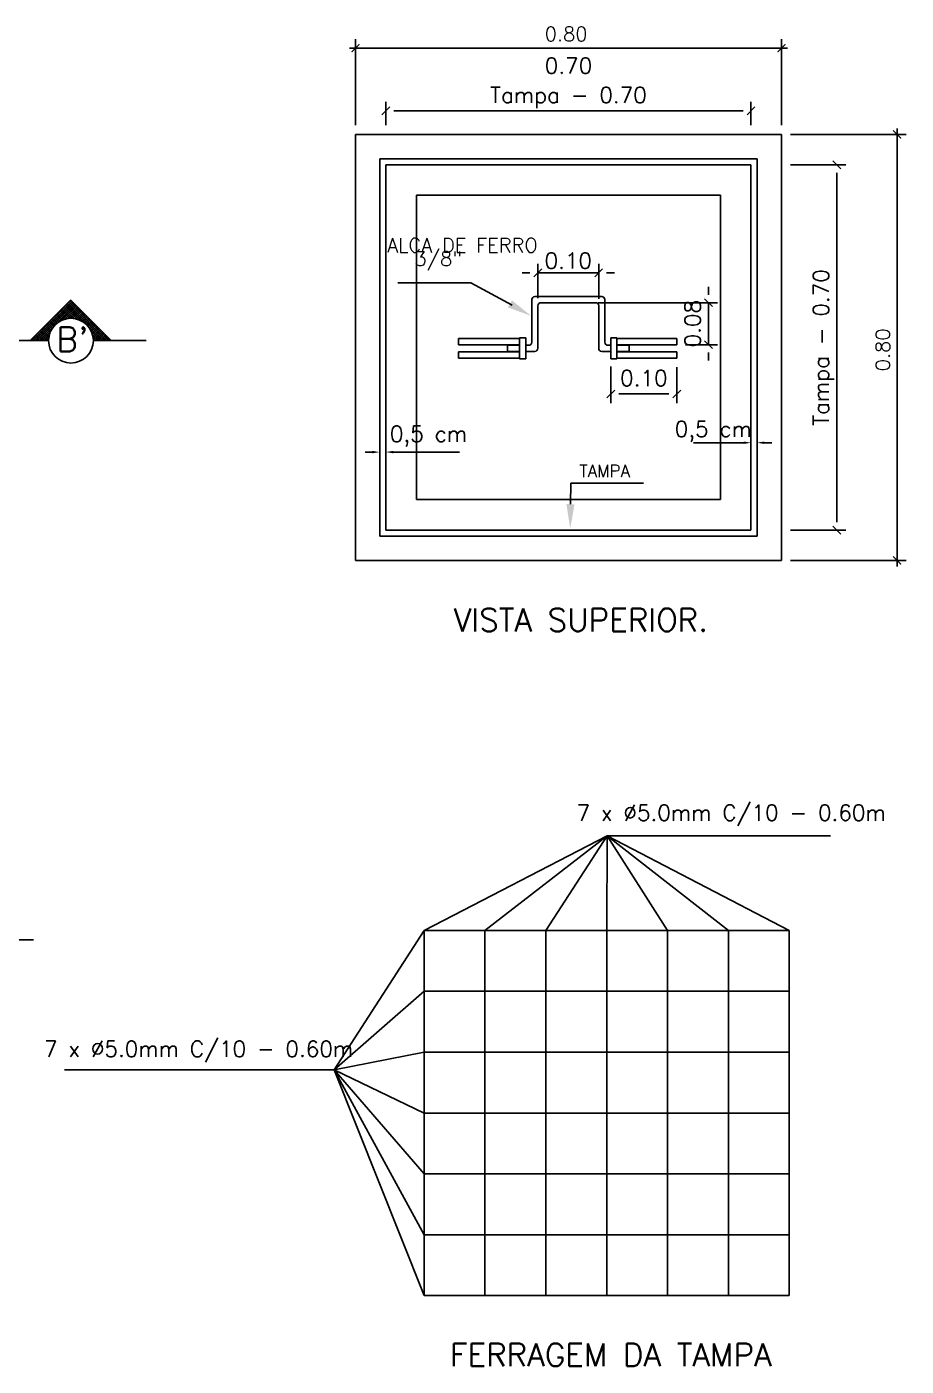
# Model space of a CAD drawing. Header units: millimetres. Extents: x -1292 to 2253, y 326 to 453.
# Drawn here: x 2217.617 to 2219.062, y 365.545 to 367.746 of the extents above; entities that cross this region are included whole.
import ezdxf
from ezdxf.enums import TextEntityAlignment as Align

# ---------------------------------------------------------------- set-up
doc = ezdxf.new("R2010")
doc.units = ezdxf.units.MM
doc.header["$LTSCALE"] = 0.5
doc.linetypes.add('CENTER2', pattern=[28.575, 19.05, -3.175, 3.175, -3.175])
doc.linetypes.add('HIDDEN', pattern=[9.525, 6.35, -3.175])
for name, color, linetype in [('A-LAYOUT', 7, 'Continuous'), ('DETALLHES_CAIXAS', 6, 'Continuous'), ('TXT_1', 2, 'Continuous'), ('TXT_2', 6, 'Continuous')]:
    doc.layers.add(name, color=color, linetype=linetype)
doc.styles.add('ADITIVOCAD', font='ROMANS.shx')
doc.styles.add('ROMANS', font='romans')

# ---------------------------------------------------------------- blocks, each defined once
blk = doc.blocks.new('*X20')
at = {"color": 0}
for p, q in [((101.59, 65.457), (101.923, 65.79)), ((101.608, 65.457), (101.932, 65.781)), ((101.626, 65.457), (101.941, 65.772)), ((101.643, 65.457), (101.95, 65.763)), ((101.661, 65.457), (101.958, 65.755)), ((101.878, 65.636), (101.822, 65.692)), ((101.892, 65.639), (101.831, 65.701)), ((101.908, 65.641), (101.84, 65.709)), ((101.847, 65.626), (101.967, 65.746)), ((101.925, 65.641), (101.848, 65.718)), ((101.944, 65.64), (101.857, 65.727)), ((101.966, 65.636), (101.866, 65.736)), ((101.874, 65.635), (101.976, 65.737)), ((101.993, 65.627), (101.875, 65.745)), ((102.035, 65.602), (101.884, 65.754)), ((102.198, 65.457), (101.893, 65.762)), ((101.897, 65.64), (101.985, 65.728)), ((102.216, 65.457), (101.901, 65.771)), ((102.233, 65.457), (101.91, 65.78)), ((101.916, 65.641), (101.994, 65.719)), ((102.251, 65.457), (101.919, 65.789)), ((101.933, 65.641), (102.003, 65.71)), ((101.949, 65.639), (102.011, 65.702)), ((101.964, 65.636), (102.02, 65.693)), ((101.759, 65.543), (101.716, 65.586)), ((101.765, 65.554), (101.725, 65.594)), ((101.772, 65.565), (101.733, 65.603)), ((101.78, 65.575), (101.742, 65.612)), ((101.788, 65.584), (101.751, 65.621)), ((101.797, 65.593), (101.76, 65.63)), ((101.807, 65.601), (101.769, 65.639)), ((101.817, 65.609), (101.778, 65.648)), ((101.827, 65.615), (101.787, 65.656)), ((101.839, 65.622), (101.795, 65.665)), ((101.851, 65.627), (101.804, 65.674)), ((101.864, 65.632), (101.813, 65.683)), ((101.978, 65.633), (102.029, 65.684)), ((101.991, 65.628), (102.038, 65.675)), ((102.003, 65.622), (102.047, 65.666)), ((102.015, 65.616), (102.056, 65.657)), ((102.025, 65.609), (102.065, 65.649)), ((102.036, 65.602), (102.073, 65.64)), ((102.045, 65.594), (102.082, 65.631)), ((102.054, 65.585), (102.091, 65.622)), ((102.062, 65.576), (102.1, 65.613)), ((102.07, 65.566), (102.109, 65.604)), ((102.077, 65.555), (102.118, 65.595)), ((102.084, 65.544), (102.126, 65.587)), ((101.632, 65.457), (101.61, 65.48)), ((101.65, 65.457), (101.619, 65.488)), ((101.668, 65.457), (101.627, 65.497)), ((101.685, 65.457), (101.636, 65.506)), ((101.703, 65.457), (101.645, 65.515)), ((101.721, 65.457), (101.654, 65.524)), ((101.737, 65.458), (101.663, 65.533)), ((101.738, 65.475), (101.672, 65.541)), ((101.679, 65.457), (101.753, 65.531)), ((101.74, 65.49), (101.68, 65.55)), ((101.744, 65.505), (101.689, 65.559)), ((101.696, 65.457), (101.744, 65.504)), ((101.748, 65.518), (101.698, 65.568)), ((101.753, 65.531), (101.707, 65.577)), ((101.714, 65.457), (101.739, 65.482)), ((102.18, 65.457), (102.067, 65.571)), ((102.09, 65.532), (102.135, 65.578)), ((102.163, 65.457), (102.092, 65.528)), ((102.095, 65.52), (102.144, 65.569)), ((102.099, 65.506), (102.153, 65.56)), ((102.145, 65.457), (102.1, 65.502)), ((102.102, 65.492), (102.162, 65.551)), ((102.127, 65.457), (102.104, 65.48)), ((102.105, 65.477), (102.171, 65.542)), ((102.106, 65.46), (102.179, 65.534)), ((102.121, 65.457), (102.188, 65.525)), ((102.138, 65.457), (102.197, 65.516)), ((102.156, 65.457), (102.206, 65.507)), ((102.174, 65.457), (102.215, 65.498)), ((102.191, 65.457), (102.224, 65.489)), ((102.209, 65.457), (102.232, 65.481)), ((102.227, 65.457), (102.241, 65.472)), ((101.597, 65.457), (101.592, 65.462)), ((101.615, 65.457), (101.601, 65.471)), ((101.732, 65.457), (101.737, 65.463)), ((102.109, 65.457), (102.106, 65.461)), ((102.244, 65.457), (102.25, 65.463))]:
    blk.add_line(p, q, dxfattribs=at)

msp = doc.modelspace()

# ---------------------------------------------------------------- linework, layer by layer
at = {"layer": 'A-LAYOUT', "linetype": 'ByBlock'}
for p, q in [((2218.157, 367.5842), (2218.157, 367.726)), ((2218.857, 367.5842), (2218.857, 367.726)), ((2218.147, 367.711), (2218.867, 367.711)), ((2218.2135, 367.6144), (2218.2005, 367.6014)), ((2218.207, 367.5842), (2218.207, 367.6229)), ((2218.22, 367.6079), (2218.794, 367.6079)), ((2218.8005, 367.6014), (2218.8135, 367.6144)), ((2218.807, 367.5842), (2218.807, 367.6229)), ((2218.872, 367.5692), (2219.0621, 367.5692)), ((2219.0471, 366.8592), (2219.0471, 367.5792)), ((2218.9546, 367.5127), (2218.9416, 367.5257)), ((2218.872, 367.5192), (2218.9631, 367.5192)), ((2218.9481, 366.9322), (2218.9481, 367.5062)), ((2218.4502, 367.3353), (2218.4632, 367.3483)), ((2218.4567, 367.3003), (2218.4567, 367.3568)), ((2218.5632, 367.3483), (2218.5502, 367.3353)), ((2218.5567, 367.299), (2218.5567, 367.3568)), ((2218.4437, 367.3418), (2218.4307, 367.3418)), ((2218.4567, 367.3418), (2218.5567, 367.3418)), ((2218.5697, 367.3418), (2218.5827, 367.3418)), ((2218.737, 367.3058), (2218.737, 367.3188)), ((2218.5559, 367.2928), (2218.752, 367.2928)), ((2218.7305, 367.2993), (2218.7435, 367.2863)), ((2218.737, 367.2238), (2218.737, 367.2928)), ((2218.6992, 367.2238), (2218.752, 367.2238)), ((2218.7435, 367.2173), (2218.7305, 367.2303)), ((2218.737, 367.2108), (2218.737, 367.1978)), ((2218.5767, 367.188), (2218.5767, 367.1278)), ((2218.6851, 367.1868), (2218.6851, 367.1278)), ((2218.5832, 367.1493), (2218.5702, 367.1363)), ((2218.6786, 367.1363), (2218.6916, 367.1493)), ((2218.5897, 367.1428), (2218.6721, 367.1428)), ((2218.7827, 367.0627), (2218.7127, 367.0627)), ((2218.7947, 367.0627), (2218.7827, 367.0627)), ((2218.829, 367.0627), (2218.841, 367.0627)), ((2218.1847, 367.0473), (2218.1727, 367.0473)), ((2218.219, 367.0473), (2218.3277, 367.0473)), ((2218.3277, 367.0473), (2218.3254, 367.0473)), ((2218.9416, 366.9257), (2218.9546, 366.9127)), ((2218.872, 366.9192), (2218.9631, 366.9192)), ((2218.872, 366.8692), (2219.0621, 366.8692))]:
    msp.add_line(p, q, dxfattribs=at)
at = {"layer": 'A-LAYOUT'}
for p, q in [((2218.157, 367.5692), (2218.157, 366.8692)), ((2218.857, 367.5692), (2218.157, 367.5692)), ((2218.857, 366.8692), (2218.857, 367.5692)), ((2218.197, 367.5292), (2218.197, 366.9092)), ((2218.817, 367.5292), (2218.197, 367.5292)), ((2218.817, 366.9092), (2218.817, 367.5292)), ((2218.3463, 367.3254), (2218.2268, 367.3254)), ((2218.4145, 367.2888), (2218.3463, 367.3254)), ((2218.4517, 367.3028), (2218.5617, 367.3028)), ((2218.4467, 367.2978), (2218.4467, 367.2278)), ((2218.4567, 367.2878), (2218.4567, 367.2178)), ((2218.4617, 367.2928), (2218.5517, 367.2928)), ((2218.5567, 367.2878), (2218.5567, 367.2178)), ((2218.5667, 367.2978), (2218.5667, 367.2278)), ((2218.4267, 367.2348), (2218.4367, 367.2348)), ((2218.4267, 367.2008), (2218.4267, 367.2348)), ((2218.4367, 367.2008), (2218.4367, 367.2348)), ((2218.5867, 367.2348), (2218.5767, 367.2348)), ((2218.5767, 367.2008), (2218.5767, 367.2348)), ((2218.5867, 367.2008), (2218.5867, 367.2348)), ((2218.4067, 367.2228), (2218.4067, 367.2128)), ((2218.4067, 367.2228), (2218.4267, 367.2228)), ((2218.4067, 367.2128), (2218.4267, 367.2128)), ((2218.4367, 367.2228), (2218.4417, 367.2228)), ((2218.4367, 367.2128), (2218.4517, 367.2128)), ((2218.5617, 367.2128), (2218.5767, 367.2128)), ((2218.5717, 367.2228), (2218.5767, 367.2228)), ((2218.6067, 367.2228), (2218.5867, 367.2228)), ((2218.6067, 367.2128), (2218.5867, 367.2128)), ((2218.6067, 367.2228), (2218.6067, 367.2128)), ((2218.4267, 367.2008), (2218.4367, 367.2008)), ((2218.5867, 367.2008), (2218.5767, 367.2008)), ((2218.5103, 366.9617), (2218.5108, 366.9965)), ((2218.5108, 366.9965), (2218.6305, 366.9965)), ((2218.197, 366.9092), (2218.817, 366.9092)), ((2218.157, 366.8692), (2218.857, 366.8692)), ((2218.2698, 366.2614), (2218.5707, 366.4167)), ((2218.3698, 366.2614), (2218.5707, 366.4167)), ((2218.5707, 366.4167), (2218.4698, 366.2614)), ((2218.5698, 366.2614), (2218.5707, 366.4167)), ((2218.5707, 366.4167), (2218.9374, 366.4167)), ((2218.5707, 366.4167), (2218.8698, 366.2614)), ((2218.7698, 366.2614), (2218.5707, 366.4167)), ((2218.5707, 366.4167), (2218.6698, 366.2614)), ((2218.2698, 366.2614), (2218.1218, 366.0326)), ((2218.1218, 366.0326), (2218.2698, 366.1614)), ((2218.2698, 366.0614), (2218.1218, 366.0326)), ((2217.6785, 366.0326), (2218.1218, 366.0326)), ((2218.1218, 366.0326), (2218.2698, 365.7614)), ((2218.1218, 366.0326), (2218.2698, 365.8614)), ((2218.2698, 365.6614), (2218.1218, 366.0326)), ((2218.1218, 366.0326), (2218.2698, 365.9614))]:
    msp.add_line(p, q, dxfattribs=at)
at = {"layer": 'A-LAYOUT', "linetype": 'HIDDEN'}
for p, q in [((2218.257, 367.4692), (2218.257, 366.9692)), ((2218.757, 367.4692), (2218.257, 367.4692)), ((2218.757, 366.9692), (2218.757, 367.4692)), ((2218.3265, 367.2238), (2218.3265, 367.2338)), ((2218.3265, 367.2338), (2218.4267, 367.2338)), ((2218.6851, 367.2338), (2218.5867, 367.2338)), ((2218.6851, 367.2238), (2218.6851, 367.2338)), ((2218.3265, 367.2238), (2218.4267, 367.2238)), ((2218.3265, 367.2018), (2218.3265, 367.2118)), ((2218.3265, 367.2118), (2218.4267, 367.2118)), ((2218.6851, 367.2238), (2218.5867, 367.2238)), ((2218.6851, 367.2118), (2218.5867, 367.2118)), ((2218.6851, 367.2018), (2218.6851, 367.2118)), ((2218.3265, 367.2018), (2218.4267, 367.2018)), ((2218.6851, 367.2018), (2218.5867, 367.2018)), ((2218.257, 366.9692), (2218.757, 366.9692))]:
    msp.add_line(p, q, dxfattribs=at)
at = {"layer": 'A-LAYOUT', "linetype": 'CENTER2'}
msp.add_line((2217.012, 366.2461), (2217.628, 366.2461), dxfattribs=at)
at = {"layer": 'A-LAYOUT', "linetype": 'ByBlock', "const_width": 0.00195}
for points in [[(2218.1635, 367.7175), (2218.1505, 367.7045)], [(2218.8505, 367.7045), (2218.8635, 367.7175)], [(2219.0536, 367.5627), (2219.0406, 367.5757)], [(2219.0406, 366.8757), (2219.0536, 366.8627)]]:
    msp.add_lwpolyline(points, dxfattribs=at)
at = {"layer": 'A-LAYOUT'}
for centre, start, end in [((2218.4517, 367.2978), 90, 180), ((2218.5617, 367.2978), 360, 90), ((2218.4617, 367.2878), 90, 180), ((2218.5517, 367.2878), 0, 90), ((2218.4417, 367.2278), 270, 0), ((2218.4517, 367.2178), 270, 0), ((2218.5617, 367.2178), 180, 270), ((2218.5717, 367.2278), 180, 270)]:
    msp.add_arc(centre, 0.005, start, end, dxfattribs=at)
for points in [[(2218.4141, 367.2966), (2218.4075, 367.285), (2218.4456, 367.2711)], [(2218.517, 366.9617), (2218.5036, 366.9618), (2218.5099, 366.9217)]]:
    msp.add_solid(points, dxfattribs=at)
at = {"layer": 'A-LAYOUT', "linetype": 'ByBlock'}
for points in [[(2218.795, 367.0647), (2218.795, 367.0607), (2218.807, 367.0627)], [(2218.829, 367.0647), (2218.829, 367.0607), (2218.817, 367.0627)], [(2218.1847, 367.0493), (2218.1847, 367.0453), (2218.1967, 367.0473)], [(2218.219, 367.0493), (2218.219, 367.0453), (2218.207, 367.0473)]]:
    msp.add_solid(points, dxfattribs=at)
at = {"layer": 'DETALLHES_CAIXAS'}
for p, q in [((2218.207, 367.5192), (2218.207, 366.9192)), ((2218.807, 367.5192), (2218.207, 367.5192)), ((2218.807, 366.9192), (2218.807, 367.5192)), ((2218.207, 366.9192), (2218.807, 366.9192)), ((2218.2698, 366.2614), (2218.2698, 365.6614)), ((2218.8698, 366.2614), (2218.2698, 366.2614)), ((2218.3698, 365.6614), (2218.3698, 366.2614)), ((2218.4698, 365.6614), (2218.4698, 366.2614)), ((2218.5698, 365.6614), (2218.5698, 366.2614)), ((2218.6698, 365.6614), (2218.6698, 366.2614)), ((2218.7698, 365.6614), (2218.7698, 366.2614)), ((2218.8698, 365.6614), (2218.8698, 366.2614)), ((2218.8698, 366.1614), (2218.2698, 366.1614)), ((2218.8698, 366.0614), (2218.2698, 366.0614)), ((2218.8698, 365.9614), (2218.2698, 365.9614)), ((2218.8698, 365.8614), (2218.2698, 365.8614)), ((2218.8698, 365.7614), (2218.2698, 365.7614)), ((2218.2698, 365.6614), (2218.8698, 365.6614))]:
    msp.add_line(p, q, dxfattribs=at)
at = {"layer": 'TXT_1'}
for p, q in [((2217.6893, 367.2972), (2217.6224, 367.2304)), ((2217.6524, 367.2304), (2217.6224, 367.2304)), ((2217.7561, 367.2304), (2217.7261, 367.2304))]:
    msp.add_line(p, q, dxfattribs=at)
msp.add_circle((2217.6893, 367.2304), 0.0368, dxfattribs=at)
at = {"layer": 'TXT_2', "linetype": 'CENTER2'}
for p, q in [((2217.4343, 367.2304), (2217.6224, 367.2304)), ((2217.7561, 367.2304), (2217.813, 367.2304))]:
    msp.add_line(p, q, dxfattribs=at)

# ---------------------------------------------------------------- block references
at = {"layer": 'TXT_1', "xscale": -0.1999999999998181, "yscale": 0.2000000000000455, "zscale": 0.2}
msp.add_blockref('*X20', (2238.0736, 354.139), dxfattribs=at)

# ---------------------------------------------------------------- texts
at = {"layer": 'A-LAYOUT', "style": 'ROMANS'}
msp.add_text('0.80', height=0.0234, dxfattribs=at).set_placement((2218.468, 367.7227))
at = {"layer": 'A-LAYOUT', "linetype": 'ByBlock', "style": 'ROMANS'}
for s, p in [('0.70', (2218.507, 367.6822)), ('Tampa - 0.70', (2218.507, 367.6339)), ('0.10', (2218.5067, 367.3618)), ('0.10', (2218.6309, 367.1688))]:
    msp.add_text(s, height=0.026, dxfattribs=at).set_placement(p, align=Align.MIDDLE_CENTER)
at = {"layer": 'A-LAYOUT', "style": 'ROMANS'}
for s, height, p in [('ALCA DE FERRO ', 0.0234, (2218.2089, 367.3872)), (' 3/8"', 0.0234, (2218.2379, 367.3652)), ('TAMPA', 0.02, (2218.5248, 367.0163)), ('7 x %%C5.0mm C/10 - 0.60m', 0.026, (2218.5204, 366.4547)), ('7 x %%C5.0mm C/10 - 0.60m', 0.026, (2217.6452, 366.0668))]:
    msp.add_text(s, height=height, dxfattribs=at).set_placement(p, align=Align.MIDDLE_LEFT)
at = {"layer": 'A-LAYOUT', "linetype": 'ByBlock', "style": 'ROMANS'}
for s, p in [('Tampa - 0.70', (2218.9221, 367.2192)), ('0.08', (2218.711, 367.2583))]:
    msp.add_text(s, height=0.026, rotation=90, dxfattribs=at).set_placement(p, align=Align.MIDDLE_CENTER)
at = {"layer": 'A-LAYOUT', "style": 'ROMANS'}
msp.add_text('0.80', height=0.0234, rotation=90, dxfattribs=at).set_placement((2219.0354, 367.1802))
at = {"layer": 'A-LAYOUT', "linetype": 'ByBlock', "style": 'ROMANS'}
for p in [(2218.277, 367.0733), (2218.7452, 367.0813)]:
    msp.add_text('0,5 cm', height=0.026, dxfattribs=at).set_placement(p, align=Align.MIDDLE)
at = {"layer": 'TXT_1', "style": 'ADITIVOCAD'}
for s, height, p in [("B'", 0.04, (2217.6916, 367.2326)), ('VISTA SUPERIOR.', 0.0375, (2218.5274, 366.7715)), ('FERRAGEM DA TAMPA', 0.0375, (2218.5766, 365.5641))]:
    msp.add_text(s, height=height, dxfattribs=at).set_placement(p, align=Align.MIDDLE)

doc.saveas('drawing.dxf')
